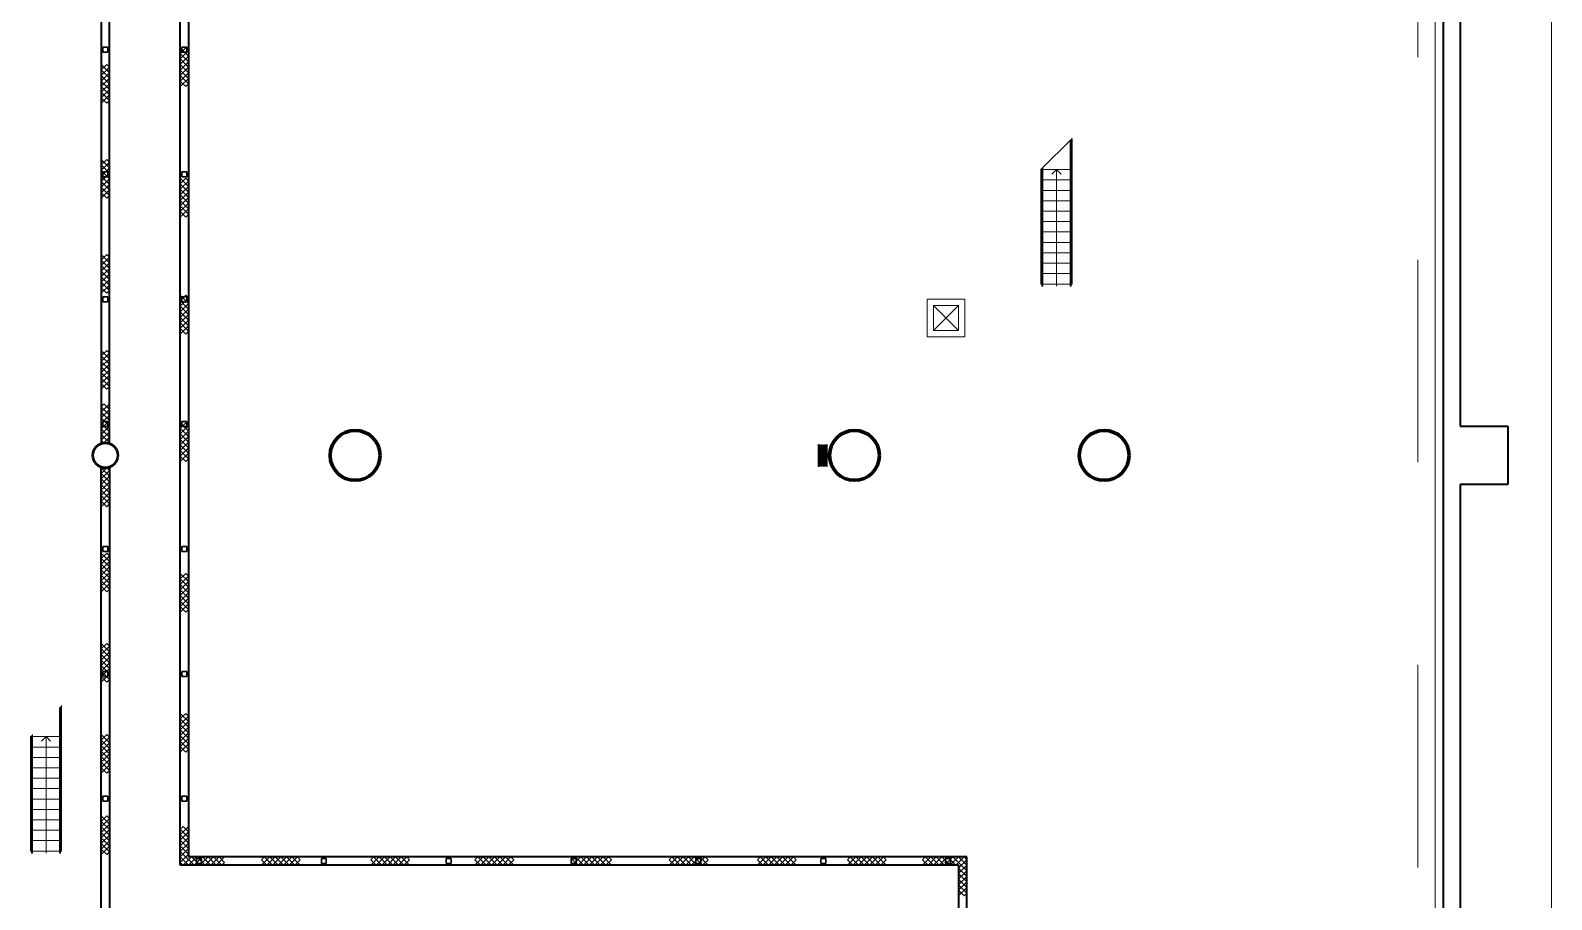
# Model space of a CAD drawing. Header units: metres. Extents: x 1807 to 3745, y 842 to 1968.
# Drawn here: x 3526.2 to 3562.75, y 1453.33 to 1474.21 of the extents above; entities that cross this region are included whole.
import ezdxf

# ---------------------------------------------------------------- set-up
doc = ezdxf.new("R2010")
doc.units = ezdxf.units.M
doc.header["$MEASUREMENT"] = 0
doc.linetypes.add('DGN1', pattern=[7.299439, 0, -7.299439])
doc.linetypes.add('DGN2', pattern=[9.732586, 4.866293, -4.866293])
doc.layers.add('Level 1', color=7, linetype='Continuous', lineweight=0)

msp = doc.modelspace()

# ---------------------------------------------------------------- linework, layer by layer
at = {"layer": 'Level 1', "color": 7, "linetype": 'DGN2', "lineweight": 0}
msp.add_line((3559.54, 1585.49), (3559.54, 1258.51), dxfattribs=at)
at = {"layer": 'Level 1', "color": 7, "linetype": 'Continuous', "lineweight": 13}
for p, q in [((3562.75, 1526.2), (3562.75, 1439.8)), ((3547.9, 1467.6), (3548.5, 1467.6)), ((3547.9, 1467), (3547.9, 1467.6)), ((3548.5, 1467.6), (3548.5, 1467)), ((3548.5, 1467), (3547.9, 1467)), ((3545.127, 1463.73), (3545.127, 1464.261)), ((3545.127, 1464.261), (3545.142, 1464.261)), ((3545.142, 1464.261), (3545.142, 1463.73)), ((3545.333, 1463.73), (3545.333, 1464.261)), ((3545.333, 1464.261), (3545.347, 1464.261)), ((3545.347, 1464.261), (3545.347, 1463.73)), ((3545.142, 1463.73), (3545.127, 1463.73)), ((3545.347, 1463.73), (3545.333, 1463.73))]:
    msp.add_line(p, q, dxfattribs=at)
at = {"layer": 'Level 1', "color": 7, "linetype": 'Continuous', "lineweight": 40}
for p, q in [((3560.15, 1321.1), (3560.15, 1522.9)), ((3529.8, 1454.15), (3529.8, 1512.021)), ((3530, 1511.98), (3530, 1454.35)), ((3527.9, 1475.698), (3527.9, 1464.302)), ((3528.1, 1464.302), (3528.1, 1475.698)), ((3560.55, 1475.3), (3560.55, 1464.7)), ((3560.55, 1464.7), (3561.7, 1464.7)), ((3561.7, 1464.7), (3561.7, 1463.3)), ((3527.9, 1464.302), (3528.1, 1464.302)), ((3527.9, 1463.698), (3528.1, 1463.698)), ((3527.9, 1452.302), (3527.9, 1463.698)), ((3528.1, 1463.698), (3528.1, 1452.302)), ((3560.55, 1463.3), (3560.55, 1452.7)), ((3561.7, 1463.3), (3560.55, 1463.3)), ((3548.7, 1454.35), (3530, 1454.35)), ((3548.7, 1389.65), (3548.7, 1454.35)), ((3548.5, 1454.15), (3529.8, 1454.15)), ((3548.5, 1454.15), (3548.5, 1422.1))]:
    msp.add_line(p, q, dxfattribs=at)
at = {"layer": 'Level 1', "color": 7, "linetype": 'Continuous', "lineweight": 0}
for p, q in [((3559.95, 1521.425), (3559.95, 1322.575)), ((3529.8, 1473.793), (3530, 1473.593)), ((3529.933, 1473.793), (3529.8, 1473.659)), ((3529.8, 1473.526), (3530, 1473.726)), ((3530, 1473.726), (3529.933, 1473.793)), ((3527.9, 1473.394), (3528.1, 1473.194)), ((3528.033, 1473.394), (3527.9, 1473.261)), ((3528.1, 1473.328), (3528.033, 1473.394)), ((3529.8, 1473.659), (3530, 1473.459)), ((3530, 1473.593), (3529.8, 1473.393)), ((3530, 1473.326), (3529.8, 1473.526)), ((3530, 1473.459), (3529.8, 1473.259)), ((3529.8, 1473.393), (3530, 1473.193)), ((3527.9, 1473.128), (3528.1, 1473.328)), ((3527.9, 1473.261), (3528.1, 1473.061)), ((3528.1, 1473.194), (3527.9, 1472.994)), ((3528.1, 1472.928), (3527.9, 1473.128)), ((3528.1, 1473.061), (3527.9, 1472.861)), ((3527.9, 1472.994), (3528.1, 1472.794)), ((3529.8, 1473.126), (3530, 1473.326)), ((3529.8, 1473.259), (3530, 1473.059)), ((3530, 1473.193), (3529.8, 1472.993)), ((3530, 1472.926), (3529.8, 1473.126)), ((3530, 1473.059), (3529.8, 1472.859)), ((3529.8, 1472.993), (3529.933, 1472.859)), ((3527.9, 1472.728), (3528.1, 1472.928)), ((3527.9, 1472.861), (3528.1, 1472.661)), ((3528.1, 1472.794), (3527.9, 1472.594)), ((3528.1, 1472.528), (3527.9, 1472.728)), ((3528.1, 1472.661), (3527.9, 1472.461)), ((3529.933, 1472.859), (3530, 1472.926)), ((3527.9, 1472.594), (3528.033, 1472.461)), ((3528.033, 1472.461), (3528.1, 1472.528)), ((3550.479, 1470.867), (3551.229, 1471.617)), ((3551.179, 1471.567), (3551.179, 1468.067)), ((3551.204, 1468.067), (3551.204, 1471.592)), ((3551.229, 1470.867), (3551.229, 1471.617)), ((3527.9, 1471.11), (3528.1, 1470.91)), ((3528.033, 1471.11), (3527.9, 1470.977)), ((3527.9, 1470.844), (3528.1, 1471.044)), ((3527.9, 1470.977), (3528.1, 1470.777)), ((3528.1, 1470.91), (3527.9, 1470.71)), ((3528.1, 1470.644), (3527.9, 1470.844)), ((3528.1, 1470.777), (3527.9, 1470.577)), ((3528.1, 1471.044), (3528.033, 1471.11)), ((3550.479, 1470.867), (3550.479, 1470.617)), ((3551.229, 1470.867), (3550.479, 1470.867)), ((3550.479, 1470.867), (3551.229, 1470.867)), ((3550.504, 1470.892), (3550.504, 1468.067)), ((3550.529, 1468.067), (3550.529, 1470.917)), ((3550.854, 1470.867), (3550.743, 1470.757)), ((3550.854, 1470.867), (3550.854, 1468.067)), ((3550.854, 1470.867), (3550.964, 1470.757)), ((3551.229, 1470.617), (3551.229, 1470.867)), ((3527.9, 1470.71), (3528.1, 1470.51)), ((3527.9, 1470.444), (3528.1, 1470.644)), ((3527.9, 1470.577), (3528.1, 1470.377)), ((3528.1, 1470.51), (3527.9, 1470.31)), ((3528.1, 1470.244), (3527.9, 1470.444)), ((3529.8, 1470.659), (3530, 1470.459)), ((3529.933, 1470.659), (3529.8, 1470.525)), ((3529.8, 1470.392), (3530, 1470.592)), ((3529.8, 1470.525), (3530, 1470.325)), ((3530, 1470.459), (3529.8, 1470.259)), ((3530, 1470.592), (3529.933, 1470.659)), ((3550.479, 1470.617), (3551.229, 1470.617)), ((3550.479, 1470.617), (3550.479, 1470.367)), ((3551.229, 1470.617), (3550.479, 1470.617)), ((3551.229, 1470.367), (3551.229, 1470.617)), ((3528.1, 1470.377), (3527.9, 1470.177)), ((3527.9, 1470.31), (3528.033, 1470.177)), ((3528.033, 1470.177), (3528.1, 1470.244)), ((3530, 1470.192), (3529.8, 1470.392)), ((3530, 1470.325), (3529.8, 1470.125)), ((3529.8, 1470.259), (3530, 1470.059)), ((3529.8, 1469.992), (3530, 1470.192)), ((3529.8, 1470.125), (3530, 1469.925)), ((3530, 1470.059), (3529.8, 1469.859)), ((3550.479, 1470.367), (3551.229, 1470.367)), ((3550.479, 1470.367), (3550.479, 1470.117)), ((3551.229, 1470.367), (3550.479, 1470.367)), ((3550.479, 1470.117), (3551.229, 1470.117)), ((3550.479, 1470.117), (3550.479, 1469.867)), ((3551.229, 1470.117), (3550.479, 1470.117)), ((3551.229, 1470.117), (3551.229, 1470.367)), ((3551.229, 1469.867), (3551.229, 1470.117)), ((3530, 1469.792), (3529.8, 1469.992)), ((3530, 1469.925), (3529.8, 1469.725)), ((3529.8, 1469.859), (3529.933, 1469.725)), ((3529.933, 1469.725), (3530, 1469.792)), ((3550.479, 1469.867), (3551.229, 1469.867)), ((3550.479, 1469.867), (3550.479, 1469.617)), ((3551.229, 1469.867), (3550.479, 1469.867)), ((3551.229, 1469.617), (3551.229, 1469.867)), ((3550.479, 1469.617), (3551.229, 1469.617)), ((3550.479, 1469.617), (3550.479, 1469.367)), ((3551.229, 1469.617), (3550.479, 1469.617)), ((3550.479, 1469.367), (3551.229, 1469.367)), ((3550.479, 1469.367), (3550.479, 1469.117)), ((3551.229, 1469.367), (3550.479, 1469.367)), ((3551.229, 1469.367), (3551.229, 1469.617)), ((3551.229, 1469.117), (3551.229, 1469.367)), ((3550.479, 1469.117), (3551.229, 1469.117)), ((3550.479, 1469.117), (3550.479, 1468.867)), ((3551.229, 1469.117), (3550.479, 1469.117)), ((3551.229, 1468.867), (3551.229, 1469.117)), ((3527.9, 1468.826), (3528.1, 1468.626)), ((3528.033, 1468.826), (3527.9, 1468.693)), ((3527.9, 1468.56), (3528.1, 1468.76)), ((3527.9, 1468.693), (3528.1, 1468.493)), ((3528.1, 1468.626), (3527.9, 1468.426)), ((3528.1, 1468.76), (3528.033, 1468.826)), ((3550.479, 1468.867), (3551.229, 1468.867)), ((3550.479, 1468.867), (3550.479, 1468.617)), ((3551.229, 1468.867), (3550.479, 1468.867)), ((3550.479, 1468.617), (3551.229, 1468.617)), ((3550.479, 1468.617), (3550.479, 1468.367)), ((3551.229, 1468.617), (3550.479, 1468.617)), ((3551.229, 1468.617), (3551.229, 1468.867)), ((3551.229, 1468.367), (3551.229, 1468.617)), ((3528.1, 1468.36), (3527.9, 1468.56)), ((3528.1, 1468.493), (3527.9, 1468.293)), ((3527.9, 1468.426), (3528.1, 1468.226)), ((3527.9, 1468.16), (3528.1, 1468.36)), ((3527.9, 1468.293), (3528.1, 1468.093)), ((3528.1, 1468.226), (3527.9, 1468.026)), ((3550.479, 1468.367), (3551.229, 1468.367)), ((3550.479, 1468.367), (3550.479, 1468.117)), ((3551.229, 1468.367), (3550.479, 1468.367)), ((3551.229, 1468.117), (3551.229, 1468.367)), ((3528.1, 1467.96), (3527.9, 1468.16)), ((3528.1, 1468.093), (3527.9, 1467.893)), ((3527.9, 1468.026), (3528.033, 1467.893)), ((3528.033, 1467.893), (3528.1, 1467.96)), ((3529.8, 1467.849), (3530, 1467.649)), ((3529.933, 1467.849), (3529.8, 1467.715)), ((3530, 1467.782), (3529.933, 1467.849)), ((3550.479, 1468.117), (3551.229, 1468.117)), ((3550.504, 1468.067), (3550.529, 1468.067)), ((3551.179, 1468.067), (3551.204, 1468.067)), ((3529.8, 1467.582), (3530, 1467.782)), ((3529.8, 1467.715), (3530, 1467.515)), ((3530, 1467.649), (3529.8, 1467.449)), ((3530, 1467.382), (3529.8, 1467.582)), ((3530, 1467.515), (3529.8, 1467.315)), ((3547.75, 1467.75), (3548.65, 1467.75)), ((3547.75, 1466.85), (3547.75, 1467.75)), ((3547.9, 1467.6), (3548.5, 1467)), ((3548.5, 1467.6), (3547.9, 1467)), ((3548.65, 1467.75), (3548.65, 1466.85)), ((3529.8, 1467.449), (3530, 1467.249)), ((3529.8, 1467.182), (3530, 1467.382)), ((3529.8, 1467.315), (3530, 1467.115)), ((3530, 1467.249), (3529.8, 1467.049)), ((3530, 1466.982), (3529.8, 1467.182)), ((3530, 1467.115), (3529.8, 1466.915)), ((3529.8, 1467.049), (3529.933, 1466.915)), ((3529.933, 1466.915), (3530, 1466.982)), ((3548.65, 1466.85), (3547.75, 1466.85)), ((3527.9, 1466.523), (3528.1, 1466.323)), ((3528.033, 1466.523), (3527.9, 1466.39)), ((3527.9, 1466.257), (3528.1, 1466.457)), ((3527.9, 1466.39), (3528.1, 1466.19)), ((3528.1, 1466.457), (3528.033, 1466.523)), ((3528.1, 1466.323), (3527.9, 1466.123)), ((3528.1, 1466.057), (3527.9, 1466.257)), ((3528.1, 1466.19), (3527.9, 1465.99)), ((3527.9, 1466.123), (3528.1, 1465.923)), ((3527.9, 1465.857), (3528.1, 1466.057)), ((3527.9, 1465.99), (3528.1, 1465.79)), ((3528.1, 1465.923), (3527.9, 1465.723)), ((3528.1, 1465.657), (3527.9, 1465.857)), ((3528.1, 1465.79), (3527.9, 1465.59)), ((3527.9, 1465.723), (3528.033, 1465.59)), ((3528.033, 1465.59), (3528.1, 1465.657)), ((3527.967, 1465.235), (3527.9, 1465.168)), ((3527.9, 1465.035), (3528.1, 1465.235)), ((3527.9, 1465.168), (3528.1, 1464.968)), ((3527.9, 1464.902), (3528.1, 1465.102)), ((3528.1, 1464.835), (3527.9, 1465.035)), ((3528.1, 1464.968), (3527.9, 1464.768)), ((3528.1, 1465.102), (3527.967, 1465.235)), ((3528.1, 1464.702), (3527.9, 1464.902)), ((3527.9, 1464.635), (3528.1, 1464.835)), ((3527.9, 1464.768), (3528.1, 1464.568)), ((3527.9, 1464.502), (3528.1, 1464.702)), ((3528.1, 1464.435), (3527.9, 1464.635)), ((3528.1, 1464.568), (3527.9, 1464.368)), ((3529.8, 1464.783), (3530, 1464.583)), ((3529.933, 1464.783), (3529.8, 1464.65)), ((3529.8, 1464.517), (3530, 1464.717)), ((3529.8, 1464.65), (3530, 1464.45)), ((3530, 1464.583), (3529.8, 1464.383)), ((3530, 1464.717), (3529.933, 1464.783)), ((3528.1, 1464.302), (3527.9, 1464.502)), ((3527.9, 1464.368), (3527.967, 1464.302)), ((3527.967, 1464.302), (3528.1, 1464.435)), ((3530, 1464.317), (3529.8, 1464.517)), ((3530, 1464.45), (3529.8, 1464.25)), ((3529.8, 1464.383), (3530, 1464.183)), ((3529.8, 1464.117), (3530, 1464.317)), ((3529.8, 1464.25), (3530, 1464.05)), ((3545.143, 1463.751), (3545.143, 1464.241)), ((3545.162, 1463.751), (3545.162, 1464.241)), ((3545.18, 1463.751), (3545.18, 1464.241)), ((3545.199, 1463.751), (3545.199, 1464.241)), ((3545.217, 1463.751), (3545.217, 1464.241)), ((3545.236, 1463.751), (3545.236, 1464.241)), ((3545.255, 1463.753), (3545.255, 1464.241)), ((3545.255, 1463.753), (3545.255, 1464.241)), ((3545.273, 1463.751), (3545.273, 1464.241)), ((3545.292, 1463.751), (3545.292, 1464.241)), ((3545.31, 1463.751), (3545.31, 1464.241)), ((3545.329, 1463.751), (3545.329, 1464.241)), ((3530, 1464.183), (3529.8, 1463.983)), ((3530, 1463.917), (3529.8, 1464.117)), ((3530, 1464.05), (3529.8, 1463.85)), ((3529.8, 1463.983), (3529.933, 1463.85)), ((3529.933, 1463.85), (3530, 1463.917)), ((3527.9, 1463.698), (3528.1, 1463.498)), ((3528.033, 1463.698), (3527.9, 1463.565)), ((3527.9, 1463.432), (3528.1, 1463.632)), ((3527.9, 1463.565), (3528.1, 1463.365)), ((3528.1, 1463.498), (3527.9, 1463.298)), ((3528.1, 1463.632), (3528.033, 1463.698)), ((3528.1, 1463.232), (3527.9, 1463.432)), ((3528.1, 1463.365), (3527.9, 1463.165)), ((3527.9, 1463.298), (3528.1, 1463.098)), ((3527.9, 1463.032), (3528.1, 1463.232)), ((3527.9, 1463.165), (3528.1, 1462.965)), ((3528.1, 1463.098), (3527.9, 1462.898)), ((3528.1, 1462.832), (3527.9, 1463.032)), ((3528.1, 1462.965), (3527.9, 1462.765)), ((3527.9, 1462.898), (3528.033, 1462.765)), ((3528.033, 1462.765), (3528.1, 1462.832)), ((3527.9, 1461.653), (3528.1, 1461.453)), ((3528.033, 1461.653), (3527.9, 1461.52)), ((3528.1, 1461.586), (3528.033, 1461.653)), ((3527.9, 1461.386), (3528.1, 1461.586)), ((3527.9, 1461.52), (3528.1, 1461.32)), ((3528.1, 1461.453), (3527.9, 1461.253)), ((3528.1, 1461.186), (3527.9, 1461.386)), ((3528.1, 1461.32), (3527.9, 1461.12)), ((3527.9, 1461.253), (3528.1, 1461.053)), ((3527.9, 1460.986), (3528.1, 1461.186)), ((3527.9, 1461.12), (3528.1, 1460.92)), ((3528.1, 1461.053), (3527.9, 1460.853)), ((3528.1, 1460.786), (3527.9, 1460.986)), ((3528.1, 1460.92), (3527.9, 1460.72)), ((3529.8, 1461.165), (3530, 1460.965)), ((3529.933, 1461.165), (3529.8, 1461.031)), ((3529.8, 1460.898), (3530, 1461.098)), ((3529.8, 1461.031), (3530, 1460.831)), ((3530, 1460.965), (3529.8, 1460.765)), ((3530, 1461.098), (3529.933, 1461.165)), ((3527.9, 1460.853), (3528.033, 1460.72)), ((3528.033, 1460.72), (3528.1, 1460.786)), ((3530, 1460.698), (3529.8, 1460.898)), ((3530, 1460.831), (3529.8, 1460.631)), ((3529.8, 1460.765), (3530, 1460.565)), ((3529.8, 1460.498), (3530, 1460.698)), ((3529.8, 1460.631), (3530, 1460.431)), ((3530, 1460.565), (3529.8, 1460.365)), ((3530, 1460.298), (3529.8, 1460.498)), ((3530, 1460.431), (3529.8, 1460.231)), ((3529.8, 1460.365), (3529.933, 1460.231)), ((3529.933, 1460.231), (3530, 1460.298)), ((3527.9, 1459.482), (3528.1, 1459.282)), ((3528.033, 1459.482), (3527.9, 1459.349)), ((3528.1, 1459.415), (3528.033, 1459.482)), ((3527.9, 1459.215), (3528.1, 1459.415)), ((3527.9, 1459.349), (3528.1, 1459.149)), ((3528.1, 1459.282), (3527.9, 1459.082)), ((3528.1, 1459.015), (3527.9, 1459.215)), ((3528.1, 1459.149), (3527.9, 1458.949)), ((3527.9, 1459.082), (3528.1, 1458.882)), ((3527.9, 1458.815), (3528.1, 1459.015)), ((3527.9, 1458.949), (3528.1, 1458.749)), ((3528.1, 1458.882), (3527.9, 1458.682)), ((3528.1, 1458.615), (3527.9, 1458.815)), ((3528.1, 1458.749), (3527.9, 1458.549)), ((3527.9, 1458.682), (3528.033, 1458.549)), ((3528.033, 1458.549), (3528.1, 1458.615)), ((3526.95, 1457.242), (3526.95, 1457.992)), ((3526.9, 1457.942), (3526.9, 1454.442)), ((3526.925, 1454.442), (3526.925, 1457.967)), ((3529.8, 1457.801), (3530, 1457.601)), ((3529.933, 1457.801), (3529.8, 1457.668)), ((3529.8, 1457.534), (3530, 1457.734)), ((3529.8, 1457.668), (3530, 1457.468)), ((3530, 1457.734), (3529.933, 1457.801)), ((3526.225, 1457.267), (3526.225, 1454.442)), ((3526.25, 1454.442), (3526.25, 1457.292)), ((3527.9, 1457.293), (3528.1, 1457.093)), ((3528.033, 1457.293), (3527.9, 1457.16)), ((3528.1, 1457.226), (3528.033, 1457.293)), ((3530, 1457.601), (3529.8, 1457.401)), ((3530, 1457.334), (3529.8, 1457.534)), ((3530, 1457.468), (3529.8, 1457.268)), ((3529.8, 1457.401), (3530, 1457.201)), ((3529.8, 1457.134), (3530, 1457.334)), ((3529.8, 1457.268), (3530, 1457.068)), ((3526.2, 1457.242), (3526.2, 1456.992)), ((3526.95, 1457.242), (3526.2, 1457.242)), ((3526.2, 1457.242), (3526.95, 1457.242)), ((3526.2, 1456.992), (3526.95, 1456.992)), ((3526.2, 1456.992), (3526.2, 1456.742)), ((3526.95, 1456.992), (3526.2, 1456.992)), ((3526.575, 1457.242), (3526.464, 1457.131)), ((3526.575, 1457.242), (3526.575, 1454.442)), ((3526.575, 1457.242), (3526.686, 1457.131)), ((3526.95, 1456.992), (3526.95, 1457.242)), ((3526.95, 1456.742), (3526.95, 1456.992)), ((3527.9, 1457.026), (3528.1, 1457.226)), ((3527.9, 1457.16), (3528.1, 1456.96)), ((3528.1, 1457.093), (3527.9, 1456.893)), ((3528.1, 1456.826), (3527.9, 1457.026)), ((3528.1, 1456.96), (3527.9, 1456.76)), ((3527.9, 1456.893), (3528.1, 1456.693)), ((3530, 1457.201), (3529.8, 1457.001)), ((3530, 1456.934), (3529.8, 1457.134)), ((3530, 1457.068), (3529.8, 1456.868)), ((3529.8, 1457.001), (3529.933, 1456.868)), ((3529.933, 1456.868), (3530, 1456.934)), ((3526.2, 1456.742), (3526.95, 1456.742)), ((3526.2, 1456.742), (3526.2, 1456.492)), ((3526.95, 1456.742), (3526.2, 1456.742)), ((3526.95, 1456.492), (3526.95, 1456.742)), ((3527.9, 1456.626), (3528.1, 1456.826)), ((3527.9, 1456.76), (3528.1, 1456.56)), ((3528.1, 1456.693), (3527.9, 1456.493)), ((3528.1, 1456.426), (3527.9, 1456.626)), ((3528.1, 1456.56), (3527.9, 1456.36)), ((3526.2, 1456.492), (3526.95, 1456.492)), ((3526.2, 1456.492), (3526.2, 1456.242)), ((3526.95, 1456.492), (3526.2, 1456.492)), ((3526.2, 1456.242), (3526.95, 1456.242)), ((3526.2, 1456.242), (3526.2, 1455.992)), ((3526.95, 1456.242), (3526.2, 1456.242)), ((3526.95, 1456.242), (3526.95, 1456.492)), ((3526.95, 1455.992), (3526.95, 1456.242)), ((3527.9, 1456.493), (3528.033, 1456.36)), ((3528.033, 1456.36), (3528.1, 1456.426)), ((3526.2, 1455.992), (3526.95, 1455.992)), ((3526.2, 1455.992), (3526.2, 1455.742)), ((3526.95, 1455.992), (3526.2, 1455.992)), ((3526.95, 1455.742), (3526.95, 1455.992)), ((3526.2, 1455.742), (3526.95, 1455.742)), ((3526.2, 1455.742), (3526.2, 1455.492)), ((3526.95, 1455.742), (3526.2, 1455.742)), ((3526.2, 1455.492), (3526.95, 1455.492)), ((3526.2, 1455.492), (3526.2, 1455.242)), ((3526.95, 1455.492), (3526.2, 1455.492)), ((3526.95, 1455.492), (3526.95, 1455.742)), ((3526.95, 1455.242), (3526.95, 1455.492)), ((3526.2, 1455.242), (3526.95, 1455.242)), ((3526.2, 1455.242), (3526.2, 1454.992)), ((3526.95, 1455.242), (3526.2, 1455.242)), ((3526.95, 1454.992), (3526.95, 1455.242)), ((3527.9, 1455.339), (3528.1, 1455.139)), ((3528.033, 1455.339), (3527.9, 1455.206)), ((3527.9, 1455.073), (3528.1, 1455.273)), ((3527.9, 1455.206), (3528.1, 1455.006)), ((3528.1, 1455.139), (3527.9, 1454.939)), ((3528.1, 1454.873), (3527.9, 1455.073)), ((3528.1, 1455.273), (3528.033, 1455.339)), ((3529.867, 1455.083), (3529.8, 1455.017)), ((3529.8, 1454.883), (3530, 1455.083)), ((3530, 1454.95), (3529.867, 1455.083)), ((3526.2, 1454.992), (3526.95, 1454.992)), ((3526.2, 1454.992), (3526.2, 1454.742)), ((3526.95, 1454.992), (3526.2, 1454.992)), ((3526.2, 1454.742), (3526.95, 1454.742)), ((3526.2, 1454.742), (3526.2, 1454.492)), ((3526.95, 1454.742), (3526.2, 1454.742)), ((3526.95, 1454.742), (3526.95, 1454.992)), ((3526.95, 1454.492), (3526.95, 1454.742)), ((3528.1, 1455.006), (3527.9, 1454.806)), ((3527.9, 1454.939), (3528.1, 1454.739)), ((3527.9, 1454.673), (3528.1, 1454.873)), ((3527.9, 1454.806), (3528.1, 1454.606)), ((3528.1, 1454.739), (3527.9, 1454.539)), ((3529.8, 1455.017), (3530, 1454.817)), ((3529.8, 1454.75), (3530, 1454.95)), ((3530, 1454.683), (3529.8, 1454.883)), ((3530, 1454.817), (3529.8, 1454.617)), ((3530, 1454.55), (3529.8, 1454.75)), ((3526.2, 1454.492), (3526.95, 1454.492)), ((3526.225, 1454.442), (3526.25, 1454.442)), ((3526.9, 1454.442), (3526.925, 1454.442)), ((3528.1, 1454.473), (3527.9, 1454.673)), ((3528.1, 1454.606), (3527.9, 1454.406)), ((3527.9, 1454.539), (3528.033, 1454.406)), ((3528.033, 1454.406), (3528.1, 1454.473)), ((3529.8, 1454.483), (3530, 1454.683)), ((3529.8, 1454.617), (3530, 1454.417)), ((3529.8, 1454.35), (3530, 1454.55)), ((3530, 1454.283), (3529.8, 1454.483)), ((3530, 1454.417), (3529.8, 1454.217)), ((3530, 1454.15), (3529.8, 1454.35)), ((3530.067, 1454.35), (3529.933, 1454.217)), ((3530.133, 1454.15), (3529.933, 1454.35)), ((3530, 1454.15), (3530.2, 1454.35)), ((3530.267, 1454.15), (3530.067, 1454.35)), ((3530.333, 1454.35), (3530.133, 1454.15)), ((3530.2, 1454.35), (3530.4, 1454.15)), ((3530.467, 1454.35), (3530.267, 1454.15)), ((3530.533, 1454.15), (3530.333, 1454.35)), ((3530.4, 1454.15), (3530.6, 1454.35)), ((3530.667, 1454.15), (3530.467, 1454.35)), ((3530.733, 1454.35), (3530.533, 1454.15)), ((3530.6, 1454.35), (3530.8, 1454.15)), ((3530.867, 1454.35), (3530.667, 1454.15)), ((3530.867, 1454.217), (3530.733, 1454.35)), ((3531.75, 1454.15), (3531.95, 1454.35)), ((3531.817, 1454.35), (3531.75, 1454.283)), ((3532.017, 1454.15), (3531.817, 1454.35)), ((3531.883, 1454.15), (3532.083, 1454.35)), ((3531.95, 1454.35), (3532.15, 1454.15)), ((3532.217, 1454.35), (3532.017, 1454.15)), ((3532.083, 1454.35), (3532.283, 1454.15)), ((3532.15, 1454.15), (3532.35, 1454.35)), ((3532.417, 1454.15), (3532.217, 1454.35)), ((3532.283, 1454.15), (3532.483, 1454.35)), ((3532.35, 1454.35), (3532.55, 1454.15)), ((3532.617, 1454.35), (3532.417, 1454.15)), ((3532.483, 1454.35), (3532.683, 1454.15)), ((3532.683, 1454.283), (3532.617, 1454.35)), ((3534.376, 1454.15), (3534.576, 1454.35)), ((3534.442, 1454.35), (3534.376, 1454.283)), ((3534.642, 1454.15), (3534.442, 1454.35)), ((3534.509, 1454.15), (3534.709, 1454.35)), ((3534.576, 1454.35), (3534.776, 1454.15)), ((3534.842, 1454.35), (3534.642, 1454.15)), ((3534.709, 1454.35), (3534.909, 1454.15)), ((3534.776, 1454.15), (3534.976, 1454.35)), ((3535.042, 1454.15), (3534.842, 1454.35)), ((3534.909, 1454.15), (3535.109, 1454.35)), ((3534.976, 1454.35), (3535.176, 1454.15)), ((3535.242, 1454.35), (3535.042, 1454.15)), ((3535.109, 1454.35), (3535.309, 1454.15)), ((3535.309, 1454.283), (3535.242, 1454.35)), ((3536.881, 1454.15), (3537.081, 1454.35)), ((3536.947, 1454.35), (3536.881, 1454.283)), ((3537.147, 1454.15), (3536.947, 1454.35)), ((3537.014, 1454.15), (3537.214, 1454.35)), ((3537.081, 1454.35), (3537.28, 1454.15)), ((3537.347, 1454.35), (3537.147, 1454.15)), ((3537.214, 1454.35), (3537.414, 1454.15)), ((3537.28, 1454.15), (3537.481, 1454.35)), ((3537.547, 1454.15), (3537.347, 1454.35)), ((3537.414, 1454.15), (3537.614, 1454.35)), ((3537.481, 1454.35), (3537.68, 1454.15)), ((3537.747, 1454.35), (3537.547, 1454.15)), ((3537.614, 1454.35), (3537.814, 1454.15)), ((3537.814, 1454.283), (3537.747, 1454.35)), ((3539.226, 1454.15), (3539.426, 1454.35)), ((3539.293, 1454.35), (3539.226, 1454.283)), ((3539.493, 1454.15), (3539.293, 1454.35)), ((3539.359, 1454.15), (3539.559, 1454.35)), ((3539.426, 1454.35), (3539.626, 1454.15)), ((3539.693, 1454.35), (3539.493, 1454.15)), ((3539.559, 1454.35), (3539.759, 1454.15)), ((3539.626, 1454.15), (3539.826, 1454.35)), ((3539.893, 1454.15), (3539.693, 1454.35)), ((3539.759, 1454.15), (3539.959, 1454.35)), ((3539.826, 1454.35), (3540.026, 1454.15)), ((3540.093, 1454.35), (3539.893, 1454.15)), ((3539.959, 1454.35), (3540.159, 1454.15)), ((3540.159, 1454.283), (3540.093, 1454.35)), ((3541.549, 1454.15), (3541.749, 1454.35)), ((3541.615, 1454.35), (3541.549, 1454.283)), ((3541.815, 1454.15), (3541.615, 1454.35)), ((3541.682, 1454.15), (3541.882, 1454.35)), ((3541.749, 1454.35), (3541.949, 1454.15)), ((3542.015, 1454.35), (3541.815, 1454.15)), ((3541.882, 1454.35), (3542.082, 1454.15)), ((3541.949, 1454.15), (3542.149, 1454.35)), ((3542.215, 1454.15), (3542.015, 1454.35)), ((3542.082, 1454.15), (3542.282, 1454.35)), ((3542.149, 1454.35), (3542.349, 1454.15)), ((3542.415, 1454.35), (3542.215, 1454.15)), ((3542.282, 1454.35), (3542.482, 1454.15)), ((3542.482, 1454.283), (3542.415, 1454.35)), ((3543.667, 1454.15), (3543.867, 1454.35)), ((3543.733, 1454.35), (3543.667, 1454.283)), ((3543.933, 1454.15), (3543.733, 1454.35)), ((3543.8, 1454.15), (3544, 1454.35)), ((3543.867, 1454.35), (3544.067, 1454.15)), ((3544.133, 1454.35), (3543.933, 1454.15)), ((3544, 1454.35), (3544.2, 1454.15)), ((3544.067, 1454.15), (3544.267, 1454.35)), ((3544.333, 1454.15), (3544.133, 1454.35)), ((3544.2, 1454.15), (3544.4, 1454.35)), ((3544.267, 1454.35), (3544.467, 1454.15)), ((3544.533, 1454.35), (3544.333, 1454.15)), ((3544.4, 1454.35), (3544.6, 1454.15)), ((3544.6, 1454.283), (3544.533, 1454.35)), ((3545.83, 1454.15), (3546.03, 1454.35)), ((3545.896, 1454.35), (3545.83, 1454.283)), ((3546.097, 1454.15), (3545.896, 1454.35)), ((3545.963, 1454.15), (3546.163, 1454.35)), ((3546.03, 1454.35), (3546.23, 1454.15)), ((3546.296, 1454.35), (3546.097, 1454.15)), ((3546.163, 1454.35), (3546.363, 1454.15)), ((3546.23, 1454.15), (3546.43, 1454.35)), ((3546.497, 1454.15), (3546.296, 1454.35)), ((3546.363, 1454.15), (3546.563, 1454.35)), ((3546.43, 1454.35), (3546.63, 1454.15)), ((3546.697, 1454.35), (3546.497, 1454.15)), ((3546.563, 1454.35), (3546.763, 1454.15)), ((3546.763, 1454.283), (3546.697, 1454.35)), ((3547.633, 1454.15), (3547.833, 1454.35)), ((3547.7, 1454.35), (3547.633, 1454.283)), ((3547.9, 1454.15), (3547.7, 1454.35)), ((3547.767, 1454.15), (3547.967, 1454.35)), ((3547.833, 1454.35), (3548.033, 1454.15)), ((3548.1, 1454.35), (3547.9, 1454.15)), ((3547.967, 1454.35), (3548.167, 1454.15)), ((3548.033, 1454.15), (3548.233, 1454.35)), ((3548.3, 1454.15), (3548.1, 1454.35)), ((3548.167, 1454.15), (3548.367, 1454.35)), ((3548.233, 1454.35), (3548.433, 1454.15)), ((3548.5, 1454.35), (3548.3, 1454.15)), ((3548.367, 1454.35), (3548.567, 1454.15)), ((3548.5, 1454.35), (3548.7, 1454.15)), ((3548.633, 1454.35), (3548.5, 1454.217)), ((3548.567, 1454.283), (3548.5, 1454.35)), ((3548.7, 1454.283), (3548.633, 1454.35)), ((3529.8, 1454.217), (3529.867, 1454.15)), ((3529.867, 1454.15), (3530, 1454.283)), ((3529.933, 1454.217), (3530, 1454.15)), ((3530.8, 1454.15), (3530.867, 1454.217)), ((3531.75, 1454.283), (3531.883, 1454.15)), ((3532.55, 1454.15), (3532.683, 1454.283)), ((3534.376, 1454.283), (3534.509, 1454.15)), ((3535.176, 1454.15), (3535.309, 1454.283)), ((3536.881, 1454.283), (3537.014, 1454.15)), ((3537.68, 1454.15), (3537.814, 1454.283)), ((3539.226, 1454.283), (3539.359, 1454.15)), ((3540.026, 1454.15), (3540.159, 1454.283)), ((3541.549, 1454.283), (3541.682, 1454.15)), ((3542.349, 1454.15), (3542.482, 1454.283)), ((3543.667, 1454.283), (3543.8, 1454.15)), ((3544.467, 1454.15), (3544.6, 1454.283)), ((3545.83, 1454.283), (3545.963, 1454.15)), ((3546.63, 1454.15), (3546.763, 1454.283)), ((3547.633, 1454.283), (3547.767, 1454.15)), ((3548.433, 1454.15), (3548.567, 1454.283)), ((3548.5, 1454.083), (3548.7, 1454.283)), ((3548.5, 1454.217), (3548.7, 1454.017)), ((3548.7, 1454.15), (3548.5, 1453.95)), ((3548.7, 1453.883), (3548.5, 1454.083)), ((3548.7, 1454.017), (3548.5, 1453.817)), ((3548.5, 1453.95), (3548.7, 1453.75)), ((3548.5, 1453.683), (3548.7, 1453.883)), ((3548.5, 1453.817), (3548.7, 1453.617)), ((3548.7, 1453.75), (3548.5, 1453.55)), ((3548.7, 1453.483), (3548.5, 1453.683)), ((3548.7, 1453.617), (3548.5, 1453.417)), ((3548.5, 1453.55), (3548.633, 1453.417)), ((3548.633, 1453.417), (3548.7, 1453.483))]:
    msp.add_line(p, q, dxfattribs=at)
at = {"layer": 'Level 1', "color": 7, "linetype": 'Continuous', "lineweight": 30}
for p, q in [((3528.06, 1473.81), (3527.94, 1473.81)), ((3527.94, 1473.81), (3527.94, 1473.69)), ((3528.06, 1473.69), (3528.06, 1473.81)), ((3529.96, 1473.81), (3529.84, 1473.81)), ((3529.84, 1473.81), (3529.84, 1473.69)), ((3529.96, 1473.69), (3529.96, 1473.81)), ((3527.94, 1473.69), (3528.06, 1473.69)), ((3529.84, 1473.69), (3529.96, 1473.69)), ((3528.06, 1470.81), (3527.94, 1470.81)), ((3527.94, 1470.81), (3527.94, 1470.69)), ((3528.06, 1470.69), (3528.06, 1470.81)), ((3529.96, 1470.81), (3529.84, 1470.81)), ((3529.84, 1470.81), (3529.84, 1470.69)), ((3529.96, 1470.69), (3529.96, 1470.81)), ((3527.94, 1470.69), (3528.06, 1470.69)), ((3529.84, 1470.69), (3529.96, 1470.69)), ((3528.06, 1467.81), (3527.94, 1467.81)), ((3527.94, 1467.81), (3527.94, 1467.69)), ((3527.94, 1467.69), (3528.06, 1467.69)), ((3528.06, 1467.69), (3528.06, 1467.81)), ((3529.96, 1467.81), (3529.84, 1467.81)), ((3529.84, 1467.81), (3529.84, 1467.69)), ((3529.84, 1467.69), (3529.96, 1467.69)), ((3529.96, 1467.69), (3529.96, 1467.81)), ((3528.06, 1464.81), (3527.94, 1464.81)), ((3527.94, 1464.81), (3527.94, 1464.69)), ((3527.94, 1464.69), (3528.06, 1464.69)), ((3528.06, 1464.69), (3528.06, 1464.81)), ((3529.96, 1464.81), (3529.84, 1464.81)), ((3529.84, 1464.81), (3529.84, 1464.69)), ((3529.84, 1464.69), (3529.96, 1464.69)), ((3529.96, 1464.69), (3529.96, 1464.81)), ((3545.353, 1463.945), (3545.353, 1464.047)), ((3545.353, 1464.047), (3545.382, 1464.047)), ((3545.382, 1463.945), (3545.353, 1463.945)), ((3545.382, 1464.047), (3545.382, 1463.945)), ((3528.06, 1461.81), (3527.94, 1461.81)), ((3527.94, 1461.81), (3527.94, 1461.69)), ((3527.94, 1461.69), (3528.06, 1461.69)), ((3528.06, 1461.69), (3528.06, 1461.81)), ((3529.96, 1461.81), (3529.84, 1461.81)), ((3529.84, 1461.81), (3529.84, 1461.69)), ((3529.84, 1461.69), (3529.96, 1461.69)), ((3529.96, 1461.69), (3529.96, 1461.81)), ((3528.06, 1458.81), (3527.94, 1458.81)), ((3527.94, 1458.81), (3527.94, 1458.69)), ((3528.06, 1458.69), (3528.06, 1458.81)), ((3529.96, 1458.81), (3529.84, 1458.81)), ((3529.84, 1458.81), (3529.84, 1458.69)), ((3529.96, 1458.69), (3529.96, 1458.81)), ((3527.94, 1458.69), (3528.06, 1458.69)), ((3529.84, 1458.69), (3529.96, 1458.69)), ((3528.06, 1455.81), (3527.94, 1455.81)), ((3527.94, 1455.81), (3527.94, 1455.69)), ((3528.06, 1455.69), (3528.06, 1455.81)), ((3529.96, 1455.81), (3529.84, 1455.81)), ((3529.84, 1455.81), (3529.84, 1455.69)), ((3529.96, 1455.69), (3529.96, 1455.81)), ((3527.94, 1455.69), (3528.06, 1455.69)), ((3529.84, 1455.69), (3529.96, 1455.69)), ((3530.31, 1454.31), (3530.19, 1454.31)), ((3530.19, 1454.31), (3530.19, 1454.19)), ((3530.19, 1454.19), (3530.31, 1454.19)), ((3530.31, 1454.19), (3530.31, 1454.31)), ((3533.31, 1454.31), (3533.19, 1454.31)), ((3533.19, 1454.31), (3533.19, 1454.19)), ((3533.19, 1454.19), (3533.31, 1454.19)), ((3533.31, 1454.19), (3533.31, 1454.31)), ((3536.31, 1454.31), (3536.19, 1454.31)), ((3536.19, 1454.31), (3536.19, 1454.19)), ((3536.19, 1454.19), (3536.31, 1454.19)), ((3536.31, 1454.19), (3536.31, 1454.31)), ((3539.31, 1454.31), (3539.19, 1454.31)), ((3539.19, 1454.31), (3539.19, 1454.19)), ((3539.19, 1454.19), (3539.31, 1454.19)), ((3539.31, 1454.19), (3539.31, 1454.31)), ((3542.31, 1454.31), (3542.19, 1454.31)), ((3542.19, 1454.31), (3542.19, 1454.19)), ((3542.19, 1454.19), (3542.31, 1454.19)), ((3542.31, 1454.19), (3542.31, 1454.31)), ((3545.31, 1454.31), (3545.19, 1454.31)), ((3545.19, 1454.31), (3545.19, 1454.19)), ((3545.19, 1454.19), (3545.31, 1454.19)), ((3545.31, 1454.19), (3545.31, 1454.31)), ((3548.31, 1454.31), (3548.19, 1454.31)), ((3548.19, 1454.31), (3548.19, 1454.19)), ((3548.19, 1454.19), (3548.31, 1454.19)), ((3548.31, 1454.19), (3548.31, 1454.31))]:
    msp.add_line(p, q, dxfattribs=at)
at = {"layer": 'Level 1', "color": 7, "linetype": 'DGN1', "lineweight": 0}
for p, q in [((3545.353, 1464.044), (3545.146, 1464.044)), ((3545.353, 1463.947), (3545.146, 1463.947))]:
    msp.add_line(p, q, dxfattribs=at)
at = {"layer": 'Level 1', "color": 7, "linetype": 'Continuous', "lineweight": 70}
for centre in [(3534, 1464), (3546, 1464), (3552, 1464)]:
    msp.add_circle(centre, 0.6, dxfattribs=at)
at = {"layer": 'Level 1', "color": 7, "linetype": 'Continuous', "lineweight": 53}
msp.add_circle((3528, 1464), 0.3, dxfattribs=at)
at = {"layer": 'Level 1', "color": 7, "linetype": 'Continuous', "lineweight": 0, "extrusion": (0, 0, -1)}
for centre, major_axis, ratio in [((3545.152, 1464.234), (0, -0.017), 0.578813), ((3545.171, 1464.234), (0, -0.017), 0.578813), ((3545.189, 1464.234), (0, -0.017), 0.578813), ((3545.208, 1464.234), (0, -0.017), 0.578813), ((3545.226, 1464.234), (0, -0.017), 0.578813), ((3545.245, 1464.234), (0, -0.017), 0.578813), ((3545.264, 1463.757), (0, 0.017), 0.578812), ((3545.283, 1463.757), (0, 0.017), 0.578812), ((3545.301, 1463.757), (0, 0.017), 0.578812), ((3545.32, 1463.757), (0, 0.017), 0.578812)]:
    msp.add_ellipse(centre, major_axis=major_axis, ratio=ratio, start_param=1.981756, end_param=4.478097, dxfattribs=at)
at = {"layer": 'Level 1', "color": 7, "linetype": 'Continuous', "lineweight": 0}
for centre, major_axis, ratio in [((3545.264, 1464.234), (0, 0.017), 0.578813), ((3545.283, 1464.234), (0, 0.017), 0.578813), ((3545.301, 1464.234), (0, 0.017), 0.578813), ((3545.32, 1464.234), (0, 0.017), 0.578813), ((3545.152, 1463.757), (0, -0.017), 0.578812), ((3545.171, 1463.757), (0, -0.017), 0.578812), ((3545.189, 1463.757), (0, -0.017), 0.578812), ((3545.208, 1463.757), (0, -0.017), 0.578812), ((3545.226, 1463.757), (0, -0.017), 0.578812), ((3545.245, 1463.757), (0, -0.017), 0.578812)]:
    msp.add_ellipse(centre, major_axis=major_axis, ratio=ratio, start_param=5.123349, end_param=7.619689, dxfattribs=at)

doc.saveas('drawing.dxf')
